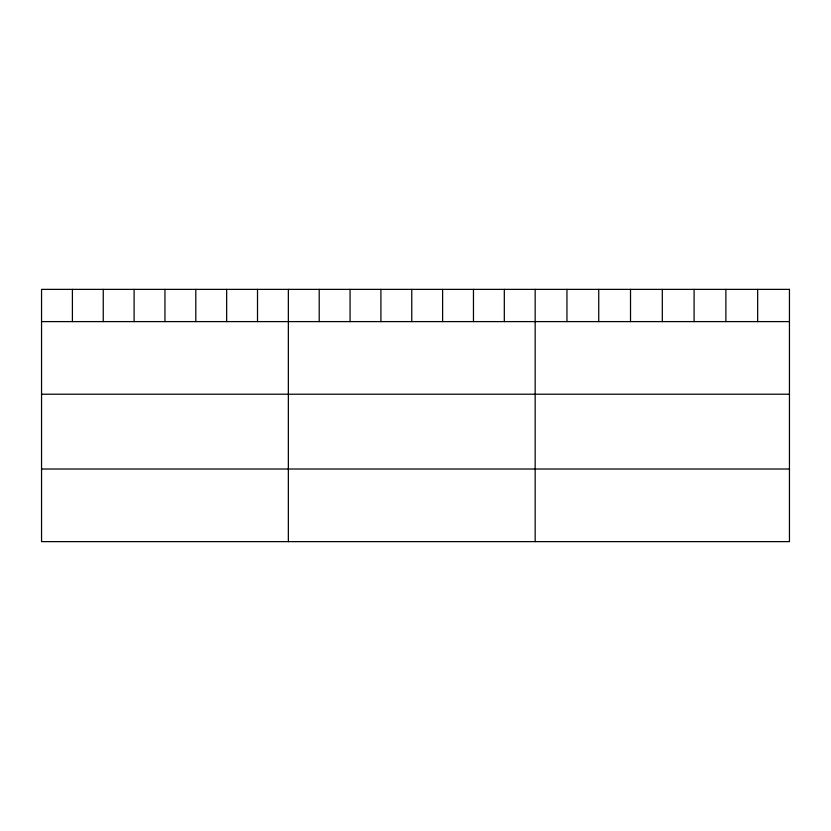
<?xml version="1.0" encoding="UTF-8"?>
<svg xmlns="http://www.w3.org/2000/svg" width="831" height="831" viewBox="0 0 831 831"><rect width="100%" height="100%" fill="white"/><g stroke="black" fill="none" stroke-linecap="round" stroke-linejoin="round"><path stroke-width="1.25" d="M41.55 321.607L789.45 321.607M41.55 394.216L789.45 394.216M41.55 469.016L789.45 469.016M757.664 289.375L757.664 321.607M725.879 289.375L725.879 321.607M694.093 289.375L694.093 321.607M662.307 289.375L662.307 321.607M630.521 289.375L630.521 321.607M598.736 289.375L598.736 321.607M566.95 289.375L566.95 321.607M535.164 289.375L535.164 541.625M504.313 289.375L504.313 321.607M473.462 289.375L473.462 321.607M442.611 289.375L442.611 321.607M411.76 289.375L411.76 321.607M380.91 289.375L380.91 321.607M350.059 289.375L350.059 321.607M319.208 289.375L319.208 321.607M288.357 289.375L288.357 541.625M257.506 289.375L257.506 321.607M226.655 289.375L226.655 321.607M195.804 289.375L195.804 321.607M164.954 289.375L164.954 321.607M134.103 289.375L134.103 321.607M103.252 289.375L103.252 321.607M72.401 289.375L72.401 321.607M789.45 289.375L41.55 289.375L41.55 541.625L789.45 541.625L789.45 289.375"/></g></svg>
